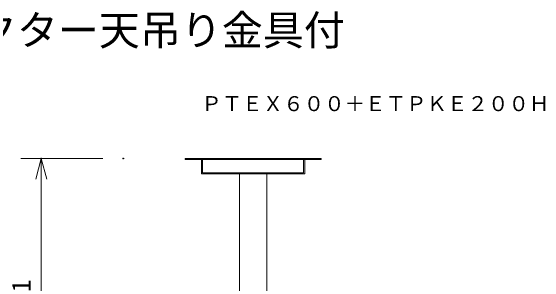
# Model space of a CAD drawing. Units: millimetres, scale not verified. Extents: x -63 to 62, y -56 to 57.
# Drawn here: x 3.9 to 56.1, y 30.2 to 56.8 of the extents above; entities that cross this region are included whole.
import ezdxf
from ezdxf.enums import TextEntityAlignment as Align

# ---------------------------------------------------------------- set-up
doc = ezdxf.new("R2010")
doc.units = ezdxf.units.MM
doc.header["$LTSCALE"] = 0.125
doc.header["$PDMODE"] = 32
doc.header["$PDSIZE"] = 0.0625
for name, color, linetype, lineweight in [('0-0_0', 7, 'Continuous', 18), ('0-4_GAIKEI', 1, 'Continuous', 18), ('0-5_SUNPO', 7, 'Continuous', 18)]:
    doc.layers.add(name, color=color, linetype=linetype, lineweight=lineweight)
for name, color, linetype in [('0-1_DEFPOINTS', 7, 'Continuous'), ('0-3_MOJI1', 7, 'Continuous'), ('0-6_TOUROKU', 7, 'Continuous')]:
    doc.layers.add(name, color=color, linetype=linetype)
doc.styles.add('ＭＳ ゴシック', font='')
doc.styles.get('ＭＳ ゴシック').set_extended_font_data('MS Gothic')

# ---------------------------------------------------------------- blocks, each defined once
blk = doc.blocks.new('_OPEN30')
at = {"layer": '0-0_0'}
blk.add_line((0, 0), (-1, 0), dxfattribs=at)
blk.add_lwpolyline([(-1, 0.26795), (0, 0), (-1, -0.26795)], dxfattribs=at)
blk = doc.blocks.new('D7')
at = {"layer": '0-1_DEFPOINTS'}
for p in [(1.421, 46.4286), (9.421, 46.4286), (9.4209, 11.6119)]:
    blk.add_point(p, dxfattribs=at)
at = {"layer": '0-5_SUNPO'}
for p, q in [((7.421, 46.4286), (-0.579, 46.4286)), ((1.421, 13.6119), (1.421, 44.4286)), ((7.4209, 11.6119), (-0.579, 11.6119))]:
    blk.add_line(p, q, dxfattribs=at)
at = {"layer": '0-5_SUNPO', "xscale": 2, "yscale": 2}
for p, rotation in [((1.421, 46.4286), 90), ((1.421, 11.6119), 270)]:
    blk.add_blockref('_OPEN30', p, dxfattribs=dict(at, rotation=rotation))
at = {"layer": '0-5_SUNPO', "style": 'ＭＳ ゴシック'}
blk.add_text('951～1551', height=1.833, rotation=90, dxfattribs=at).set_placement((0.921, 23.3953), align=Align.BOTTOM_LEFT)

msp = doc.modelspace()

# ---------------------------------------------------------------- linework, layer by layer
at = {"layer": '0-4_GAIKEI'}
for p, q in [((20.9033, 42.3443), (34.1642, 42.3443)), ((20.9033, 42.3443), (20.9033, 42.2431)), ((34.1642, 42.3443), (34.1642, 42.2431)), ((20.9033, 42.2431), (34.1642, 42.2431)), ((22.5017, 40.8614), (22.5017, 42.2431)), ((22.6027, 40.9627), (22.6027, 42.2431)), ((32.4647, 40.9627), (32.4647, 42.2431)), ((32.5657, 40.8614), (32.5657, 42.2431)), ((22.5017, 40.8614), (32.5657, 40.8614)), ((22.6027, 40.9627), (32.4647, 40.9627)), ((26.1909, 18.6264), (26.1909, 40.8614)), ((28.8766, 18.6264), (28.8766, 40.8614))]:
    msp.add_line(p, q, dxfattribs=at)

# ---------------------------------------------------------------- block references
at = {"layer": '0-5_SUNPO'}
msp.add_blockref('D7', (5.4302, -4.0843), dxfattribs=at)

# ---------------------------------------------------------------- texts
at = {"layer": '0-3_MOJI1', "style": 'ＭＳ ゴシック'}
msp.add_text('ＤＬＰ方式プロジェクター天吊り金具付', height=2.933, dxfattribs=at).set_placement((-35.5329, 52.5339), align=Align.BOTTOM_LEFT)
at = {"layer": '0-6_TOUROKU', "style": 'ＭＳ ゴシック'}
msp.add_text('ＰＴＥＸ６００＋ＥＴＰＫＥ２００Ｈ', height=1.466, dxfattribs=at).set_placement((22.467, 46.5339), align=Align.BOTTOM_LEFT)

doc.saveas('drawing.dxf')
